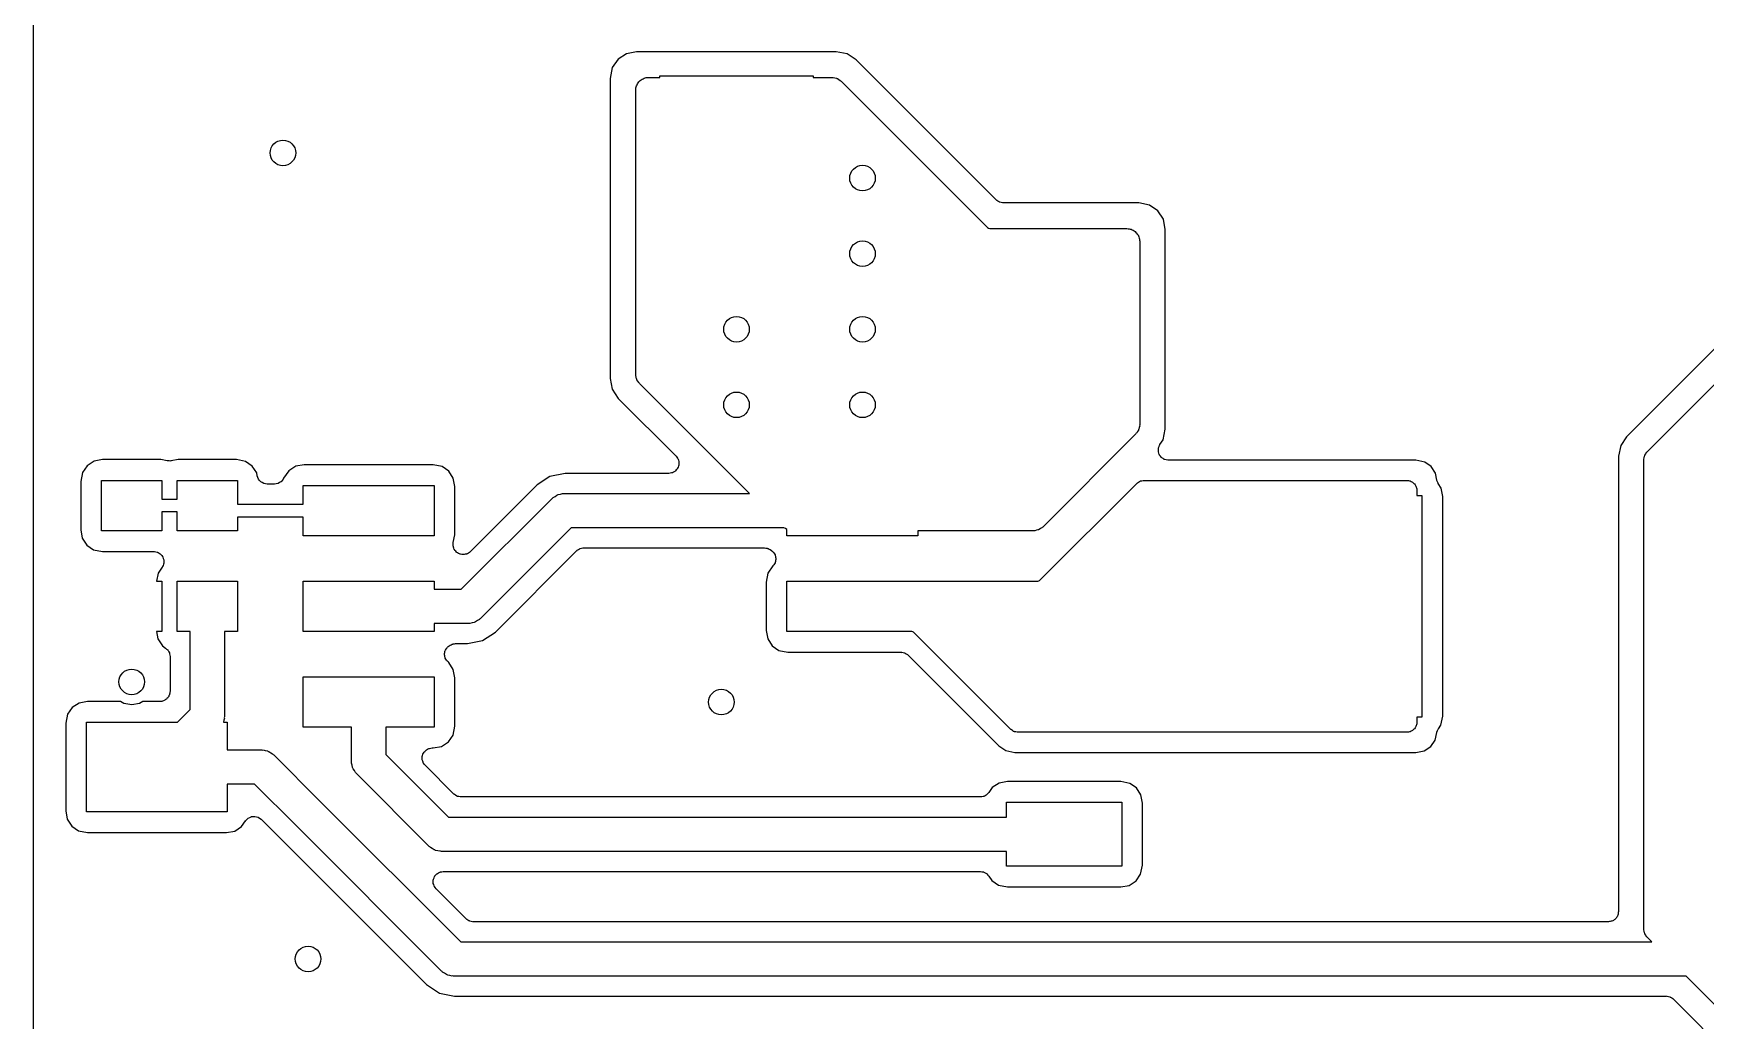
# Model space of a CAD drawing. Extents: x 85 to 210, y -138 to -65.
# Drawn here: x 85.28 to 101.86, y -87.86 to -78.06 of the extents above; entities that cross this region are included whole.
import ezdxf

# ---------------------------------------------------------------- set-up
doc = ezdxf.new("R2010")
doc.units = 0
doc.header["$MEASUREMENT"] = 0
doc.layers.add('BLACK', color=7, linetype='CONTINUOUS')

msp = doc.modelspace()

# ---------------------------------------------------------------- linework, layer by layer
at = {"layer": 'Black'}
for p, q in [((85.275, -84.9005), (85.275, -74)), ((91.159, -78.2649), (91.0743, -78.3194)), ((91.2593, -78.246), (91.159, -78.2649)), ((93.24, -78.246), (91.2593, -78.246)), ((93.3484, -78.268), (93.24, -78.246)), ((93.4364, -78.3272), (93.3484, -78.268)), ((91.0179, -78.402), (90.996, -78.51)), ((91.0743, -78.3194), (91.0179, -78.402)), ((94.8259, -79.7167), (93.4364, -78.3272)), ((90.996, -78.51), (90.996, -81.4903)), ((91.25, -78.627), (91.2519, -78.6161)), ((91.25, -81.4474), (91.25, -78.627)), ((91.2519, -78.6049), (91.2557, -78.5945)), ((91.2519, -78.6161), (91.2519, -78.6049)), ((91.2557, -78.5945), (91.2577, -78.5836)), ((91.2577, -78.5836), (91.2632, -78.5739)), ((91.2632, -78.5739), (91.267, -78.5635)), ((91.267, -78.5635), (91.2742, -78.555)), ((91.2742, -78.555), (91.2797, -78.5454)), ((91.2797, -78.5454), (91.2882, -78.5382)), ((91.2882, -78.5382), (91.2954, -78.5297)), ((91.2954, -78.5297), (91.305, -78.5242)), ((91.305, -78.5242), (91.3135, -78.517)), ((91.3135, -78.517), (91.3239, -78.5132)), ((91.3239, -78.5132), (91.3336, -78.5077)), ((91.3336, -78.5077), (91.3445, -78.5057)), ((91.3445, -78.5057), (91.3549, -78.5019)), ((91.3549, -78.5019), (91.3661, -78.5019)), ((91.3661, -78.5019), (91.377, -78.5)), ((91.377, -78.5), (91.488, -78.5)), ((91.488, -78.5), (91.488, -78.484)), ((91.488, -78.484), (93.012, -78.484)), ((93.012, -78.484), (93.012, -78.5)), ((93.012, -78.5), (93.1974, -78.5)), ((93.1974, -78.5), (93.2029, -78.501)), ((93.2029, -78.501), (93.2085, -78.5005)), ((93.2085, -78.5005), (93.2245, -78.5048)), ((93.2245, -78.5048), (93.2408, -78.5077)), ((93.2408, -78.5077), (93.2457, -78.5105)), ((93.2457, -78.5105), (93.2511, -78.5119)), ((93.2511, -78.5119), (93.2647, -78.5214)), ((93.2647, -78.5214), (93.279, -78.5297)), ((93.279, -78.5297), (93.2826, -78.534)), ((93.2826, -78.534), (93.2872, -78.5372)), ((93.2872, -78.5372), (94.741, -79.991)), ((94.8295, -79.7192), (94.8259, -79.7167)), ((94.8324, -79.7226), (94.8295, -79.7192)), ((94.8437, -79.7291), (94.8324, -79.7226)), ((94.8544, -79.7366), (94.8437, -79.7291)), ((94.8586, -79.7378), (94.8544, -79.7366)), ((94.8624, -79.74), (94.8586, -79.7378)), ((94.8753, -79.7422), (94.8624, -79.74)), ((94.8879, -79.7456), (94.8753, -79.7422)), ((94.8923, -79.7452), (94.8879, -79.7456)), ((94.8966, -79.746), (94.8923, -79.7452)), ((96.24, -79.746), (94.8966, -79.746)), ((96.348, -79.7679), (96.24, -79.746)), ((96.4306, -79.8243), (96.348, -79.7679)), ((96.4851, -79.909), (96.4306, -79.8243)), ((96.504, -80.0093), (96.4851, -79.909)), ((94.741, -79.991), (94.7513, -79.9979)), ((94.7513, -79.9979), (94.7623, -80)), ((94.7623, -80), (96.123, -80)), ((96.123, -80), (96.1339, -80.0019)), ((96.1339, -80.0019), (96.1451, -80.0019)), ((96.1451, -80.0019), (96.1555, -80.0057)), ((96.1555, -80.0057), (96.1664, -80.0077)), ((96.1664, -80.0077), (96.1761, -80.0132)), ((96.1761, -80.0132), (96.1865, -80.017)), ((96.1865, -80.017), (96.195, -80.0242)), ((96.195, -80.0242), (96.2046, -80.0297)), ((96.2046, -80.0297), (96.2118, -80.0382)), ((96.2118, -80.0382), (96.2203, -80.0454)), ((96.2203, -80.0454), (96.2258, -80.055)), ((96.2258, -80.055), (96.233, -80.0635)), ((96.233, -80.0635), (96.2368, -80.0739)), ((96.2368, -80.0739), (96.2423, -80.0836)), ((96.2423, -80.0836), (96.2443, -80.0945)), ((96.2443, -80.0945), (96.2481, -80.1049)), ((96.2481, -80.1049), (96.2481, -80.1161)), ((96.2481, -80.1161), (96.25, -80.127)), ((96.504, -81.99), (96.504, -80.0093)), ((96.25, -80.127), (96.25, -81.9474)), ((102.816, -80.3303), (101.08, -82.0664)), ((101.287, -82.2134), (102.963, -80.5366)), ((91.251, -81.4529), (91.25, -81.4474)), ((90.996, -81.4903), (91.0164, -81.5945)), ((91.0164, -81.5945), (91.0775, -81.6867)), ((91.2505, -81.4585), (91.251, -81.4529)), ((91.2548, -81.4745), (91.2505, -81.4585)), ((91.2577, -81.4908), (91.2548, -81.4745)), ((91.2605, -81.4957), (91.2577, -81.4908)), ((91.2619, -81.5011), (91.2605, -81.4957)), ((91.2714, -81.5147), (91.2619, -81.5011)), ((91.2797, -81.529), (91.2714, -81.5147)), ((91.284, -81.5326), (91.2797, -81.529)), ((91.2872, -81.5372), (91.284, -81.5326)), ((92.38, -82.63), (91.2872, -81.5372)), ((91.0775, -81.6867), (91.6501, -82.2593)), ((96.2128, -82.0372), (95.2872, -82.9628)), ((96.216, -82.0326), (96.2128, -82.0372)), ((96.2203, -82.029), (96.216, -82.0326)), ((96.2286, -82.0147), (96.2203, -82.029)), ((96.2381, -82.0011), (96.2286, -82.0147)), ((96.2395, -81.9957), (96.2381, -82.0011)), ((96.2423, -81.9908), (96.2395, -81.9957)), ((96.2452, -81.9745), (96.2423, -81.9908)), ((96.2495, -81.9585), (96.2452, -81.9745)), ((96.25, -81.9474), (96.249, -81.9529)), ((96.249, -81.9529), (96.2495, -81.9585)), ((96.4512, -82.1442), (96.482, -82.0984)), ((96.482, -82.0984), (96.504, -81.99)), ((101.08, -82.0664), (101.022, -82.1532)), ((91.6501, -82.2593), (91.6576, -82.27)), ((91.6576, -82.27), (91.666, -82.28)), ((96.4347, -82.2105), (96.4357, -82.1966)), ((96.4357, -82.2139), (96.4347, -82.2105)), ((96.4357, -82.1826), (96.4369, -82.1794)), ((96.4357, -82.1966), (96.4357, -82.1826)), ((96.4357, -82.2174), (96.4357, -82.2139)), ((96.4405, -82.2305), (96.4357, -82.2174)), ((96.4369, -82.1794), (96.4371, -82.1759)), ((96.4371, -82.1759), (96.4428, -82.1631)), ((96.4443, -82.2439), (96.4405, -82.2305)), ((96.4428, -82.1631), (96.4476, -82.15)), ((96.4464, -82.2467), (96.4443, -82.2439)), ((96.4476, -82.25), (96.4464, -82.2467)), ((96.4476, -82.15), (96.4498, -82.1473)), ((96.4566, -82.2607), (96.4476, -82.25)), ((96.4498, -82.1473), (96.4512, -82.1442)), ((96.4648, -82.272), (96.4566, -82.2607)), ((96.4677, -82.2739), (96.4648, -82.272)), ((96.4699, -82.2766), (96.4677, -82.2739)), ((96.482, -82.2836), (96.4699, -82.2766)), ((101.022, -82.1532), (101, -82.26)), ((101, -82.26), (101, -86.78)), ((101.25, -82.2909), (101.255, -82.2751)), ((101.255, -82.2751), (101.258, -82.259)), ((101.258, -82.259), (101.26, -82.2543)), ((101.26, -82.2543), (101.262, -82.2489)), ((101.262, -82.2489), (101.271, -82.2356)), ((101.271, -82.2356), (101.279, -82.2214)), ((101.279, -82.2214), (101.283, -82.2179)), ((101.283, -82.2179), (101.287, -82.2134)), ((85.7622, -82.4207), (85.7441, -82.51)), ((85.8079, -82.3539), (85.7622, -82.4207)), ((85.8765, -82.3097), (85.8079, -82.3539)), ((85.9593, -82.2941), (85.8765, -82.3097)), ((86.54, -82.2941), (85.9593, -82.2941)), ((86.6024, -82.3068), (86.54, -82.2941)), ((86.6043, -82.3068), (86.6024, -82.3068)), ((86.606, -82.3074), (86.6043, -82.3068)), ((86.6216, -82.3072), (86.606, -82.3074)), ((86.6371, -82.3076), (86.6216, -82.3072)), ((86.6389, -82.307), (86.6371, -82.3076)), ((86.6407, -82.307), (86.6389, -82.307)), ((86.7093, -82.2941), (86.6407, -82.307)), ((87.29, -82.2941), (86.7093, -82.2941)), ((87.3793, -82.3122), (87.29, -82.2941)), ((87.4461, -82.3579), (87.3793, -82.3122)), ((87.4903, -82.4265), (87.4461, -82.3579)), ((87.4957, -82.455), (87.4903, -82.4265)), ((87.8079, -82.4039), (87.7563, -82.4793)), ((87.8765, -82.3597), (87.8079, -82.4039)), ((87.9593, -82.3441), (87.8765, -82.3597)), ((89.24, -82.3441), (87.9593, -82.3441)), ((89.3293, -82.3622), (89.24, -82.3441)), ((89.3961, -82.4079), (89.3293, -82.3622)), ((89.4403, -82.4765), (89.3961, -82.4079)), ((90.5498, -82.43), (90.3992, -82.46)), ((91.5794, -82.43), (90.5498, -82.43)), ((91.5922, -82.4277), (91.5794, -82.43)), ((91.6052, -82.4266), (91.5922, -82.4277)), ((91.6092, -82.4247), (91.6052, -82.4266)), ((91.6136, -82.424), (91.6092, -82.4247)), ((91.6249, -82.4174), (91.6136, -82.424)), ((91.6367, -82.4119), (91.6249, -82.4174)), ((91.6398, -82.4088), (91.6367, -82.4119)), ((91.6436, -82.4066), (91.6398, -82.4088)), ((91.652, -82.3966), (91.6436, -82.4066)), ((91.6613, -82.3874), (91.652, -82.3966)), ((91.6631, -82.3834), (91.6613, -82.3874)), ((91.666, -82.38), (91.6631, -82.3834)), ((91.666, -82.28), (91.6675, -82.2841)), ((91.6704, -82.3677), (91.666, -82.38)), ((91.6675, -82.2841), (91.67, -82.2877)), ((91.67, -82.2877), (91.6734, -82.3004)), ((91.676, -82.3559), (91.6704, -82.3677)), ((91.6734, -82.3004), (91.6778, -82.3126)), ((91.6763, -82.3515), (91.676, -82.3559)), ((91.6778, -82.3474), (91.6763, -82.3515)), ((91.6778, -82.3126), (91.6778, -82.317)), ((91.6778, -82.317), (91.679, -82.3213)), ((91.679, -82.3213), (91.6778, -82.3343)), ((91.6778, -82.3343), (91.6778, -82.3474)), ((96.4936, -82.2914), (96.482, -82.2836)), ((96.497, -82.2922), (96.4936, -82.2914)), ((96.5, -82.294), (96.497, -82.2922)), ((96.5137, -82.2964), (96.5, -82.294)), ((96.5273, -82.2998), (96.5137, -82.2964)), ((96.5308, -82.2994), (96.5273, -82.2998)), ((96.5342, -82.3), (96.5308, -82.2994)), ((98.99, -82.3), (96.5342, -82.3)), ((99.077, -82.3176), (98.99, -82.3)), ((99.1419, -82.362), (99.077, -82.3176)), ((99.1848, -82.4287), (99.1419, -82.362)), ((99.1976, -82.4966), (99.1848, -82.4287)), ((101.251, -82.2964), (101.25, -82.2909)), ((101.25, -82.3018), (101.251, -82.2964)), ((101.25, -86.9482), (101.25, -82.3018)), ((85.7441, -82.51), (85.7441, -82.9907)), ((85.95, -83), (85.95, -82.5)), ((85.95, -82.5), (86.55, -82.5)), ((86.55, -82.5), (86.55, -82.6865)), ((86.7, -82.6865), (86.7, -82.5)), ((86.7, -82.5), (87.3, -82.5)), ((87.3, -82.5), (87.3, -82.7365)), ((87.5016, -82.4707), (87.4957, -82.455)), ((87.5073, -82.4865), (87.5016, -82.4707)), ((87.5077, -82.4869), (87.5073, -82.4865)), ((87.5079, -82.4875), (87.5077, -82.4869)), ((87.5188, -82.5002), (87.5079, -82.4875)), ((87.5296, -82.5131), (87.5188, -82.5002)), ((87.5302, -82.5134), (87.5296, -82.5131)), ((87.5305, -82.5138), (87.5302, -82.5134)), ((87.5452, -82.5221), (87.5305, -82.5138)), ((87.5597, -82.5305), (87.5452, -82.5221)), ((87.5603, -82.5306), (87.5597, -82.5305)), ((87.5608, -82.5309), (87.5603, -82.5306)), ((87.5775, -82.5336), (87.5608, -82.5309)), ((87.5939, -82.5365), (87.5775, -82.5336)), ((87.6671, -82.5365), (87.5939, -82.5365)), ((87.683, -82.5337), (87.6671, -82.5365)), ((87.6989, -82.5313), (87.683, -82.5337)), ((87.7001, -82.5307), (87.6989, -82.5313)), ((87.7013, -82.5305), (87.7001, -82.5307)), ((87.7153, -82.5224), (87.7013, -82.5305)), ((87.7294, -82.5147), (87.7153, -82.5224)), ((87.7303, -82.5137), (87.7294, -82.5147)), ((87.7314, -82.5131), (87.7303, -82.5137)), ((87.7418, -82.5007), (87.7314, -82.5131)), ((87.7524, -82.4887), (87.7418, -82.5007)), ((87.7529, -82.4875), (87.7524, -82.4887)), ((87.7537, -82.4865), (87.7529, -82.4875)), ((87.7563, -82.4793), (87.7537, -82.4865)), ((87.95, -82.7365), (87.95, -82.55)), ((87.95, -82.55), (89.25, -82.55)), ((89.25, -82.55), (89.25, -83.05)), ((89.4559, -82.5593), (89.4403, -82.4765)), ((89.4559, -83.04), (89.4559, -82.5593)), ((90.2714, -82.5453), (89.609, -83.2078)), ((90.3992, -82.46), (90.2714, -82.5453)), ((95.2568, -83.4932), (96.2207, -82.5293)), ((96.2207, -82.5293), (96.2243, -82.5268)), ((96.2243, -82.5268), (96.2271, -82.5234)), ((96.2271, -82.5234), (96.2385, -82.5169)), ((96.2385, -82.5169), (96.2492, -82.5094)), ((96.2492, -82.5094), (96.2534, -82.5082)), ((96.2534, -82.5082), (96.2572, -82.506)), ((96.2572, -82.506), (96.2701, -82.5038)), ((96.2701, -82.5038), (96.2827, -82.5004)), ((96.2827, -82.5004), (96.2871, -82.5008)), ((96.2871, -82.5008), (96.2914, -82.5)), ((96.2914, -82.5), (98.9, -82.5)), ((98.9, -82.5), (98.9086, -82.5015)), ((98.9086, -82.5015), (98.9174, -82.5015)), ((98.9174, -82.5015), (98.9256, -82.5045)), ((98.9256, -82.5045), (98.9342, -82.506)), ((98.9342, -82.506), (98.9418, -82.5104)), ((98.9418, -82.5104), (98.95, -82.5134)), ((98.95, -82.5134), (98.9567, -82.519)), ((98.9567, -82.519), (98.9643, -82.5234)), ((98.9643, -82.5234), (98.9699, -82.5301)), ((98.9699, -82.5301), (98.9766, -82.5357)), ((98.9766, -82.5357), (98.981, -82.5433)), ((98.981, -82.5433), (98.9866, -82.55)), ((98.9866, -82.55), (98.9896, -82.5582)), ((98.9896, -82.5582), (98.994, -82.5658)), ((98.994, -82.5658), (98.9955, -82.5744)), ((98.9955, -82.5744), (98.9985, -82.5826)), ((98.9985, -82.5826), (98.9985, -82.5914)), ((98.9985, -82.5914), (99, -82.6)), ((99, -82.6), (99, -82.65)), ((99.1983, -82.4983), (99.1976, -82.4966)), ((99.1983, -82.5002), (99.1983, -82.4983)), ((99.2044, -82.5145), (99.1983, -82.5002)), ((99.2099, -82.5291), (99.2044, -82.5145)), ((99.2111, -82.5305), (99.2099, -82.5291)), ((99.2118, -82.5322), (99.2111, -82.5305)), ((99.2403, -82.5765), (99.2118, -82.5322)), ((99.2559, -82.6593), (99.2403, -82.5765)), ((86.55, -82.6865), (86.7, -82.6865)), ((87.3, -82.7365), (87.95, -82.7365)), ((89.5196, -83.58), (90.4198, -82.6798)), ((90.4198, -82.6798), (90.4259, -82.6755)), ((90.4259, -82.6755), (90.4307, -82.6698)), ((90.4307, -82.6698), (90.45, -82.6587)), ((90.45, -82.6587), (90.4682, -82.6459)), ((90.4682, -82.6459), (90.4754, -82.644)), ((90.4754, -82.644), (90.4819, -82.6403)), ((90.4819, -82.6403), (90.5037, -82.6364)), ((90.5037, -82.6364), (90.5252, -82.6306)), ((90.5252, -82.6306), (90.5326, -82.6313)), ((90.5326, -82.6313), (90.54, -82.63)), ((90.54, -82.63), (92.38, -82.63)), ((99, -82.65), (99.05, -82.65)), ((99.05, -82.65), (99.05, -84.85)), ((99.2559, -84.84), (99.2559, -82.6593)), ((86.7, -82.8135), (86.55, -82.8135)), ((86.55, -82.8135), (86.55, -83)), ((86.7, -83), (86.7, -82.8135)), ((87.95, -82.8635), (87.3, -82.8635)), ((87.3, -82.8635), (87.3, -83)), ((87.95, -83.05), (87.95, -82.8635)), ((85.7441, -82.9907), (85.7597, -83.0735)), ((85.7597, -83.0735), (85.8039, -83.1421)), ((86.55, -83), (85.95, -83)), ((87.3, -83), (86.7, -83)), ((89.25, -83.05), (87.95, -83.05)), ((89.4402, -83.1172), (89.4559, -83.04)), ((90.6104, -82.97), (89.7102, -83.8702)), ((92.41, -82.97), (90.6104, -82.97)), ((92.7207, -82.97), (92.41, -82.97)), ((92.721, -82.9703), (92.7207, -82.97)), ((92.7353, -82.9786), (92.721, -82.9703)), ((92.7489, -82.9881), (92.7353, -82.9786)), ((92.75, -82.9884), (92.7489, -82.9881)), ((92.75, -83.05), (92.75, -82.9884)), ((94.05, -83.05), (92.75, -83.05)), ((95.1974, -83), (94.05, -83)), ((94.05, -83), (94.05, -83.05)), ((95.2029, -82.999), (95.1974, -83)), ((95.2085, -82.9995), (95.2029, -82.999)), ((95.2245, -82.9952), (95.2085, -82.9995)), ((95.2408, -82.9923), (95.2245, -82.9952)), ((95.2457, -82.9895), (95.2408, -82.9923)), ((95.2511, -82.9881), (95.2457, -82.9895)), ((95.2647, -82.9786), (95.2511, -82.9881)), ((95.279, -82.9703), (95.2647, -82.9786)), ((95.2826, -82.966), (95.279, -82.9703)), ((95.2872, -82.9628), (95.2826, -82.966)), ((85.8039, -83.1421), (85.8707, -83.1878)), ((85.8707, -83.1878), (85.96, -83.2059)), ((85.96, -83.2059), (86.4695, -83.2059)), ((86.4695, -83.2059), (86.4733, -83.2065)), ((86.4733, -83.2065), (86.4771, -83.2062)), ((86.4771, -83.2062), (86.4903, -83.2095)), ((86.4903, -83.2095), (86.5038, -83.2119)), ((86.5038, -83.2119), (86.5071, -83.2138)), ((86.5071, -83.2138), (86.5108, -83.2148)), ((86.5108, -83.2148), (86.522, -83.2225)), ((86.522, -83.2225), (86.5338, -83.2293)), ((86.5338, -83.2293), (86.5363, -83.2322)), ((86.5363, -83.2322), (86.5394, -83.2344)), ((86.5394, -83.2344), (86.5474, -83.2454)), ((86.5474, -83.2454), (86.5562, -83.2559)), ((86.5562, -83.2559), (86.5575, -83.2595)), ((86.5575, -83.2595), (86.5597, -83.2626)), ((86.5597, -83.2626), (86.5634, -83.2757)), ((89.4386, -83.1284), (89.4401, -83.1229)), ((89.4397, -83.1401), (89.4386, -83.1284)), ((89.4394, -83.1519), (89.4397, -83.1401)), ((89.4412, -83.1573), (89.4394, -83.1519)), ((89.4401, -83.1229), (89.4402, -83.1172)), ((89.4416, -83.163), (89.4412, -83.1573)), ((89.4466, -83.1737), (89.4416, -83.163)), ((89.4504, -83.1849), (89.4466, -83.1737)), ((89.4539, -83.1893), (89.4504, -83.1849)), ((89.4563, -83.1944), (89.4539, -83.1893)), ((89.4647, -83.2028), (89.4563, -83.1944)), ((89.472, -83.212), (89.4647, -83.2028)), ((89.4769, -83.215), (89.472, -83.212)), ((89.4809, -83.219), (89.4769, -83.215)), ((89.4916, -83.224), (89.4809, -83.219)), ((89.5017, -83.2302), (89.4916, -83.224)), ((89.5072, -83.2313), (89.5017, -83.2302)), ((89.5124, -83.2337), (89.5072, -83.2313)), ((89.5241, -83.2347), (89.5124, -83.2337)), ((89.5357, -83.237), (89.5241, -83.2347)), ((89.5413, -83.2362), (89.5357, -83.237)), ((89.547, -83.2367), (89.5413, -83.2362)), ((89.5584, -83.2336), (89.547, -83.2367)), ((89.5701, -83.2319), (89.5584, -83.2336)), ((89.575, -83.2292), (89.5701, -83.2319)), ((89.5805, -83.2277), (89.575, -83.2292)), ((89.5902, -83.2209), (89.5805, -83.2277)), ((89.6006, -83.2153), (89.5902, -83.2209)), ((89.6043, -83.211), (89.6006, -83.2153)), ((89.609, -83.2078), (89.6043, -83.211)), ((89.8586, -84.0047), (90.664, -83.1993)), ((90.664, -83.1993), (90.6676, -83.1968)), ((90.6676, -83.1968), (90.6704, -83.1934)), ((90.6704, -83.1934), (90.6817, -83.1869)), ((90.6817, -83.1869), (90.6924, -83.1794)), ((90.6924, -83.1794), (90.6967, -83.1782)), ((90.6967, -83.1782), (90.7005, -83.176)), ((90.7005, -83.176), (90.7133, -83.1738)), ((90.7133, -83.1738), (90.726, -83.1704)), ((90.726, -83.1704), (90.7303, -83.1708)), ((90.7303, -83.1708), (90.7347, -83.17)), ((90.7347, -83.17), (92.5289, -83.17)), ((92.5289, -83.17), (92.5409, -83.1721)), ((92.5409, -83.1721), (92.553, -83.1729)), ((92.553, -83.1729), (92.5579, -83.1751)), ((92.5579, -83.1751), (92.5631, -83.176)), ((92.5631, -83.176), (92.5737, -83.1821)), ((92.5737, -83.1821), (92.5848, -83.187)), ((92.5848, -83.187), (92.5967, -83.1951)), ((92.5967, -83.1951), (92.6051, -83.2031)), ((92.6051, -83.2031), (92.6143, -83.2102)), ((92.6143, -83.2102), (92.6175, -83.2151)), ((92.6175, -83.2151), (92.6217, -83.2192)), ((92.6217, -83.2192), (92.6268, -83.2296)), ((92.6268, -83.2296), (92.6331, -83.2394)), ((92.6331, -83.2394), (92.6344, -83.2451)), ((92.6344, -83.2451), (92.637, -83.2504)), ((92.637, -83.2504), (92.6382, -83.2619)), ((92.6382, -83.2619), (92.6408, -83.2732)), ((92.6408, -83.2732), (92.64, -83.2791)), ((86.5122, -83.4207), (86.4962, -83.5)), ((86.5521, -83.3623), (86.5122, -83.4207)), ((86.5537, -83.3588), (86.5521, -83.3623)), ((86.5562, -83.3559), (86.5537, -83.3588)), ((86.5608, -83.3431), (86.5562, -83.3559)), ((86.5664, -83.3306), (86.5608, -83.3431)), ((86.5634, -83.2757), (86.568, -83.2885)), ((86.5667, -83.3268), (86.5664, -83.3306)), ((86.568, -83.3232), (86.5667, -83.3268)), ((86.568, -83.2885), (86.568, -83.2923)), ((86.568, -83.2923), (86.5691, -83.296)), ((86.5691, -83.296), (86.568, -83.3096)), ((86.568, -83.3096), (86.568, -83.3232)), ((92.5622, -83.4207), (92.5441, -83.51)), ((92.6116, -83.3484), (92.5622, -83.4207)), ((92.6129, -83.3475), (92.6116, -83.3484)), ((92.6162, -83.3426), (92.6129, -83.3475)), ((92.6205, -83.3386), (92.6162, -83.3426)), ((92.6258, -83.3283), (92.6205, -83.3386)), ((92.6323, -83.3187), (92.6258, -83.3283)), ((92.6337, -83.3129), (92.6323, -83.3187)), ((92.6364, -83.3077), (92.6337, -83.3129)), ((92.6379, -83.2962), (92.6364, -83.3077)), ((92.6407, -83.2849), (92.6379, -83.2962)), ((92.64, -83.2791), (92.6407, -83.2849)), ((86.4962, -83.5), (86.55, -83.5)), ((86.55, -83.5), (86.55, -84)), ((86.7, -84), (86.7, -83.5)), ((86.7, -83.5), (87.3, -83.5)), ((87.3, -83.5), (87.3, -84)), ((87.95, -84), (87.95, -83.5)), ((87.95, -83.5), (89.25, -83.5)), ((89.25, -83.5), (89.25, -83.58)), ((89.25, -83.58), (89.5196, -83.58)), ((92.5441, -83.51), (92.5441, -83.9907)), ((92.75, -83.5), (94.05, -83.5)), ((92.75, -84), (92.75, -83.5)), ((94.05, -83.5), (95.24, -83.5)), ((95.24, -83.5), (95.2496, -83.4981)), ((95.2496, -83.4981), (95.2568, -83.4932)), ((89.59, -83.92), (89.25, -83.92)), ((89.25, -83.92), (89.25, -84)), ((89.5974, -83.9187), (89.59, -83.92)), ((89.6048, -83.9194), (89.5974, -83.9187)), ((89.6263, -83.9136), (89.6048, -83.9194)), ((89.6481, -83.9097), (89.6263, -83.9136)), ((89.6546, -83.906), (89.6481, -83.9097)), ((89.6618, -83.9041), (89.6546, -83.906)), ((89.68, -83.8913), (89.6618, -83.9041)), ((89.6993, -83.8802), (89.68, -83.8913)), ((89.7041, -83.8745), (89.6993, -83.8802)), ((89.7102, -83.8702), (89.7041, -83.8745)), ((86.55, -84), (86.4959, -84)), ((86.4959, -84), (86.5097, -84.0735)), ((86.5097, -84.0735), (86.5539, -84.1421)), ((86.83, -84), (86.7, -84)), ((86.83, -84.7746), (86.83, -84)), ((87.3, -84), (87.17, -84)), ((87.17, -84), (87.17, -84.845)), ((89.25, -84), (87.95, -84)), ((89.5802, -84.12), (89.7308, -84.09)), ((89.7308, -84.09), (89.8586, -84.0047)), ((92.5441, -83.9907), (92.5597, -84.0735)), ((92.5597, -84.0735), (92.6039, -84.1421)), ((92.85, -84), (92.75, -84)), ((93.9903, -84), (92.85, -84)), ((93.9989, -84.0017), (93.9903, -84)), ((94.0071, -84.0071), (93.9989, -84.0017)), ((94.9707, -84.9707), (94.0071, -84.0071)), ((86.5539, -84.1421), (86.5864, -84.1644)), ((86.5864, -84.1644), (86.5962, -84.1739)), ((86.5962, -84.1739), (86.6066, -84.1827)), ((86.6066, -84.1827), (86.6085, -84.186)), ((86.6085, -84.186), (86.6113, -84.1886)), ((86.6113, -84.1886), (86.6172, -84.2009)), ((86.6172, -84.2009), (86.624, -84.2127)), ((86.624, -84.2127), (86.6246, -84.2165)), ((86.6246, -84.2165), (86.6263, -84.2199)), ((86.6263, -84.2199), (86.6276, -84.2335)), ((86.6276, -84.2335), (86.63, -84.2469)), ((86.63, -84.2469), (86.63, -84.5946)), ((89.3533, -84.2306), (89.3541, -84.2244)), ((89.3558, -84.2415), (89.3533, -84.2306)), ((89.3535, -84.2182), (89.3563, -84.2073)), ((89.3541, -84.2244), (89.3535, -84.2182)), ((89.3569, -84.2527), (89.3558, -84.2415)), ((89.3563, -84.2073), (89.3577, -84.1961)), ((89.3596, -84.2584), (89.3569, -84.2527)), ((89.3577, -84.1961), (89.3605, -84.1906)), ((89.361, -84.2644), (89.3596, -84.2584)), ((89.3605, -84.1906), (89.3621, -84.1845)), ((89.3671, -84.2739), (89.361, -84.2644)), ((89.3621, -84.1845), (89.3684, -84.1752)), ((89.3684, -84.1752), (89.3736, -84.1652)), ((89.3736, -84.1652), (89.3782, -84.161)), ((89.3782, -84.161), (89.3817, -84.1559)), ((89.3817, -84.1559), (89.3908, -84.1493)), ((89.3908, -84.1493), (89.3991, -84.1417)), ((89.3991, -84.1417), (89.408, -84.1359)), ((89.408, -84.1359), (89.4183, -84.1316)), ((89.4183, -84.1316), (89.4279, -84.126)), ((89.4279, -84.126), (89.4342, -84.1249)), ((89.4342, -84.1249), (89.44, -84.1225)), ((89.44, -84.1225), (89.4512, -84.1219)), ((89.4512, -84.1219), (89.4621, -84.12)), ((89.4621, -84.12), (89.5802, -84.12)), ((92.6039, -84.1421), (92.6707, -84.1878)), ((92.6707, -84.1878), (92.76, -84.2059)), ((92.76, -84.2059), (93.8816, -84.2059)), ((93.8816, -84.2059), (93.8859, -84.2066)), ((93.8859, -84.2066), (93.8903, -84.2063)), ((93.8903, -84.2063), (93.9029, -84.2096)), ((93.9029, -84.2096), (93.9158, -84.2119)), ((93.9158, -84.2119), (93.9196, -84.2141)), ((93.9196, -84.2141), (93.9239, -84.2152)), ((93.9239, -84.2152), (93.9346, -84.2227)), ((93.9346, -84.2227), (93.9459, -84.2293)), ((93.9459, -84.2293), (93.9487, -84.2326)), ((93.9487, -84.2326), (93.9523, -84.2352)), ((93.9523, -84.2352), (94.8517, -85.1346)), ((89.3719, -84.284), (89.3671, -84.2739)), ((89.3764, -84.2884), (89.3719, -84.284)), ((89.3798, -84.2936), (89.3764, -84.2884)), ((89.3887, -84.3005), (89.3798, -84.2936)), ((89.3958, -84.3073), (89.3887, -84.3005)), ((89.4403, -84.3765), (89.3958, -84.3073)), ((89.4559, -84.4593), (89.4403, -84.3765)), ((86.63, -84.5946), (86.6285, -84.6032)), ((87.95, -84.95), (87.95, -84.45)), ((87.95, -84.45), (89.25, -84.45)), ((89.25, -84.45), (89.25, -84.95)), ((89.4559, -84.94), (89.4559, -84.4593)), ((85.6594, -84.7544), (85.6137, -84.8212)), ((85.728, -84.7102), (85.6594, -84.7544)), ((85.8108, -84.6946), (85.728, -84.7102)), ((86.1383, -84.6946), (85.8108, -84.6946)), ((86.1721, -84.7141), (86.1383, -84.6946)), ((86.25, -84.7279), (86.1721, -84.7141)), ((86.3279, -84.7141), (86.25, -84.7279)), ((86.3617, -84.6946), (86.3279, -84.7141)), ((86.53, -84.6946), (86.3617, -84.6946)), ((86.5386, -84.6931), (86.53, -84.6946)), ((86.5474, -84.6931), (86.5386, -84.6931)), ((86.5556, -84.6901), (86.5474, -84.6931)), ((86.5642, -84.6886), (86.5556, -84.6901)), ((86.5718, -84.6842), (86.5642, -84.6886)), ((86.58, -84.6812), (86.5718, -84.6842)), ((86.5867, -84.6756), (86.58, -84.6812)), ((86.5943, -84.6712), (86.5867, -84.6756)), ((86.5999, -84.6645), (86.5943, -84.6712)), ((86.6066, -84.6589), (86.5999, -84.6645)), ((86.611, -84.6513), (86.6066, -84.6589)), ((86.6166, -84.6446), (86.611, -84.6513)), ((86.6196, -84.6364), (86.6166, -84.6446)), ((86.624, -84.6288), (86.6196, -84.6364)), ((86.6255, -84.6202), (86.624, -84.6288)), ((86.6285, -84.612), (86.6255, -84.6202)), ((86.6285, -84.6032), (86.6285, -84.612)), ((85.275, -103.95), (85.275, -84.9005)), ((85.6137, -84.8212), (85.5956, -84.9105)), ((85.5956, -84.9105), (85.5956, -85.7802)), ((85.8015, -85.7895), (85.8015, -84.9005)), ((85.8015, -84.9005), (86.7041, -84.9005)), ((86.7041, -84.9005), (86.83, -84.7746)), ((87.1636, -84.8813), (87.1602, -84.9005)), ((87.1602, -84.9005), (87.1985, -84.9005)), ((87.1694, -84.8598), (87.1636, -84.8813)), ((87.17, -84.845), (87.1687, -84.8524)), ((87.1687, -84.8524), (87.1694, -84.8598)), ((87.1985, -84.9005), (87.1985, -85.175)), ((98.9955, -84.9256), (98.994, -84.9342)), ((98.9985, -84.9174), (98.9955, -84.9256)), ((99, -84.9), (98.9985, -84.9086)), ((98.9985, -84.9086), (98.9985, -84.9174)), ((99.05, -84.85), (99, -84.85)), ((99, -84.85), (99, -84.9)), ((99.213, -84.9656), (99.2378, -84.9293)), ((99.2378, -84.9293), (99.2559, -84.84)), ((88.43, -84.95), (87.95, -84.95)), ((88.43, -85.29), (88.43, -84.95)), ((89.25, -84.95), (88.77, -84.95)), ((88.77, -84.95), (88.77, -85.2196)), ((89.3235, -85.1403), (89.3921, -85.0961)), ((89.3921, -85.0961), (89.4378, -85.0293)), ((89.4378, -85.0293), (89.4559, -84.94)), ((94.9743, -84.9732), (94.9707, -84.9707)), ((94.9771, -84.9766), (94.9743, -84.9732)), ((94.9885, -84.9831), (94.9771, -84.9766)), ((94.9992, -84.9906), (94.9885, -84.9831)), ((95.0034, -84.9918), (94.9992, -84.9906)), ((95.0072, -84.994), (95.0034, -84.9918)), ((95.0201, -84.9962), (95.0072, -84.994)), ((95.0327, -84.9996), (95.0201, -84.9962)), ((95.0371, -84.9992), (95.0327, -84.9996)), ((95.0414, -85), (95.0371, -84.9992)), ((98.9, -85), (95.0414, -85)), ((98.9086, -84.9985), (98.9, -85)), ((98.9174, -84.9985), (98.9086, -84.9985)), ((98.9256, -84.9955), (98.9174, -84.9985)), ((98.9342, -84.994), (98.9256, -84.9955)), ((98.9418, -84.9896), (98.9342, -84.994)), ((98.95, -84.9866), (98.9418, -84.9896)), ((98.9567, -84.981), (98.95, -84.9866)), ((98.9643, -84.9766), (98.9567, -84.981)), ((98.9699, -84.9699), (98.9643, -84.9766)), ((98.9766, -84.9643), (98.9699, -84.9699)), ((98.981, -84.9567), (98.9766, -84.9643)), ((98.9866, -84.95), (98.981, -84.9567)), ((98.9896, -84.9418), (98.9866, -84.95)), ((98.994, -84.9342), (98.9896, -84.9418)), ((99.138, -85.1419), (99.1824, -85.077)), ((99.1824, -85.077), (99.1975, -85.0022)), ((99.1975, -85.0022), (99.1985, -84.9998)), ((99.1985, -84.9998), (99.1987, -84.9973)), ((99.1987, -84.9973), (99.2048, -84.9837)), ((99.2048, -84.9837), (99.2102, -84.9699)), ((99.2102, -84.9699), (99.2119, -84.968)), ((99.2119, -84.968), (99.213, -84.9656)), ((87.1985, -85.175), (87.5385, -85.175)), ((87.5385, -85.175), (87.5459, -85.1763)), ((87.5459, -85.1763), (87.5533, -85.1756)), ((87.5533, -85.1756), (87.5748, -85.1814)), ((87.5748, -85.1814), (87.5966, -85.1853)), ((87.5966, -85.1853), (87.6031, -85.189)), ((87.6031, -85.189), (87.6103, -85.1909)), ((87.6103, -85.1909), (87.6285, -85.2037)), ((87.6285, -85.2037), (87.6478, -85.2148)), ((87.6478, -85.2148), (87.6526, -85.2205)), ((87.6526, -85.2205), (87.6587, -85.2248)), ((87.6587, -85.2248), (88.1202, -85.6863)), ((88.77, -85.2196), (89.3924, -85.842)), ((89.1309, -85.2646), (89.1321, -85.2516)), ((89.1321, -85.2688), (89.1309, -85.2646)), ((89.1321, -85.2385), (89.1336, -85.2344)), ((89.1321, -85.2516), (89.1321, -85.2385)), ((89.1336, -85.2344), (89.134, -85.23)), ((89.134, -85.23), (89.1395, -85.2182)), ((89.1395, -85.2182), (89.144, -85.2059)), ((89.144, -85.2059), (89.1468, -85.2025)), ((89.1468, -85.2025), (89.1486, -85.1985)), ((89.1486, -85.1985), (89.1579, -85.1893)), ((89.1579, -85.1893), (89.1663, -85.1793)), ((89.1663, -85.1793), (89.1701, -85.1771)), ((89.1701, -85.1771), (89.1732, -85.174)), ((89.1732, -85.174), (89.185, -85.1684)), ((89.185, -85.1684), (89.1964, -85.1619)), ((89.1964, -85.1619), (89.2007, -85.1611)), ((89.2007, -85.1611), (89.2047, -85.1593)), ((89.2047, -85.1593), (89.2177, -85.1581)), ((89.2177, -85.1581), (89.2306, -85.1559)), ((89.2306, -85.1559), (89.2407, -85.1559)), ((89.2407, -85.1559), (89.3235, -85.1403)), ((94.8517, -85.1346), (94.9226, -85.1823)), ((94.9226, -85.1823), (95.01, -85.2)), ((95.01, -85.2), (98.9907, -85.2)), ((98.9907, -85.2), (99.0713, -85.1848)), ((99.0713, -85.1848), (99.138, -85.1419)), ((88.4313, -85.2974), (88.43, -85.29)), ((88.4306, -85.3048), (88.4313, -85.2974)), ((88.4364, -85.3263), (88.4306, -85.3048)), ((88.4403, -85.3481), (88.4364, -85.3263)), ((88.444, -85.3546), (88.4403, -85.3481)), ((88.4459, -85.3618), (88.444, -85.3546)), ((88.4587, -85.38), (88.4459, -85.3618)), ((88.4698, -85.3993), (88.4587, -85.38)), ((88.4755, -85.4041), (88.4698, -85.3993)), ((88.4798, -85.4102), (88.4755, -85.4041)), ((89.2018, -86.1322), (88.4798, -85.4102)), ((89.1321, -85.2732), (89.1321, -85.2688)), ((89.1365, -85.2855), (89.1321, -85.2732)), ((89.1399, -85.2981), (89.1365, -85.2855)), ((89.1424, -85.3017), (89.1399, -85.2981)), ((89.144, -85.3059), (89.1424, -85.3017)), ((89.1524, -85.3159), (89.144, -85.3059)), ((89.1598, -85.3266), (89.1524, -85.3159)), ((89.446, -85.6127), (89.1598, -85.3266)), ((87.4681, -85.515), (87.1985, -85.515)), ((87.1985, -85.515), (87.1985, -85.7895)), ((87.8798, -85.9267), (87.4681, -85.515)), ((94.7864, -85.5484), (94.7522, -85.5984)), ((94.855, -85.5042), (94.7864, -85.5484)), ((94.9378, -85.4886), (94.855, -85.5042)), ((96.0615, -85.4886), (94.9378, -85.4886)), ((96.1508, -85.5067), (96.0615, -85.4886)), ((96.2176, -85.5524), (96.1508, -85.5067)), ((96.2618, -85.621), (96.2176, -85.5524)), ((88.1202, -85.6863), (89.5139, -87.08)), ((89.4496, -85.6152), (89.446, -85.6127)), ((89.4524, -85.6186), (89.4496, -85.6152)), ((89.4637, -85.6251), (89.4524, -85.6186)), ((89.4744, -85.6326), (89.4637, -85.6251)), ((89.4787, -85.6338), (89.4744, -85.6326)), ((89.4825, -85.636), (89.4787, -85.6338)), ((89.4953, -85.6382), (89.4825, -85.636)), ((89.508, -85.6416), (89.4953, -85.6382)), ((89.5123, -85.6412), (89.508, -85.6416)), ((89.5167, -85.642), (89.5123, -85.6412)), ((94.6696, -85.642), (89.5167, -85.642)), ((94.683, -85.6396), (94.6696, -85.642)), ((94.6966, -85.6383), (94.683, -85.6396)), ((94.7, -85.6366), (94.6966, -85.6383)), ((94.7038, -85.636), (94.7, -85.6366)), ((94.7156, -85.6292), (94.7038, -85.636)), ((94.7279, -85.6233), (94.7156, -85.6292)), ((94.7306, -85.6205), (94.7279, -85.6233)), ((94.7339, -85.6186), (94.7306, -85.6205)), ((94.7426, -85.6082), (94.7339, -85.6186)), ((94.7522, -85.5984), (94.7426, -85.6082)), ((94.9285, -85.6945), (96.0715, -85.6945)), ((94.9285, -85.842), (94.9285, -85.6945)), ((96.0715, -85.6945), (96.0715, -86.3295)), ((96.2774, -85.7038), (96.2618, -85.621)), ((96.2774, -86.3195), (96.2774, -85.7038)), ((85.5956, -85.7802), (85.6112, -85.863)), ((85.6112, -85.863), (85.6554, -85.9316)), ((87.1985, -85.7895), (85.8015, -85.7895)), ((87.3406, -85.9356), (87.3803, -85.8776)), ((87.3803, -85.8776), (87.3807, -85.8772)), ((87.3807, -85.8772), (87.3809, -85.8767)), ((87.3809, -85.8767), (87.3928, -85.8648)), ((87.3928, -85.8648), (87.4046, -85.8528)), ((87.4046, -85.8528), (87.4051, -85.8525)), ((87.4051, -85.8525), (87.4055, -85.8521)), ((87.4055, -85.8521), (87.4207, -85.845)), ((87.4207, -85.845), (87.4359, -85.8377)), ((87.4359, -85.8377), (87.4364, -85.8377)), ((87.4364, -85.8377), (87.437, -85.8374)), ((87.437, -85.8374), (87.4537, -85.836)), ((87.4537, -85.836), (87.4704, -85.8343)), ((87.4704, -85.8343), (87.471, -85.8345)), ((87.471, -85.8345), (87.4716, -85.8344)), ((87.4716, -85.8344), (87.4878, -85.8387)), ((87.4878, -85.8387), (87.5041, -85.8429)), ((87.5041, -85.8429), (87.5045, -85.8432)), ((87.5045, -85.8432), (87.5051, -85.8434)), ((87.5051, -85.8434), (87.5189, -85.853)), ((87.5189, -85.853), (87.5327, -85.8625)), ((87.5327, -85.8625), (87.5331, -85.863)), ((87.5331, -85.863), (87.5336, -85.8633)), ((87.5336, -85.8633), (89.1749, -87.5047)), ((89.3233, -87.3702), (87.8798, -85.9267)), ((89.3924, -85.842), (94.5885, -85.842)), ((94.5885, -85.842), (94.9285, -85.842)), ((85.6554, -85.9316), (85.7222, -85.9773)), ((85.7222, -85.9773), (85.8115, -85.9954)), ((85.8115, -85.9954), (87.1892, -85.9954)), ((87.1892, -85.9954), (87.272, -85.9798)), ((87.272, -85.9798), (87.3406, -85.9356)), ((89.2079, -86.1365), (89.2018, -86.1322)), ((89.2127, -86.1422), (89.2079, -86.1365)), ((89.232, -86.1533), (89.2127, -86.1422)), ((89.2502, -86.1661), (89.232, -86.1533)), ((89.2574, -86.168), (89.2502, -86.1661)), ((89.2639, -86.1717), (89.2574, -86.168)), ((89.2857, -86.1756), (89.2639, -86.1717)), ((89.3072, -86.1814), (89.2857, -86.1756)), ((89.3146, -86.1807), (89.3072, -86.1814)), ((89.322, -86.182), (89.3146, -86.1807)), ((94.5885, -86.182), (89.322, -86.182)), ((94.9285, -86.182), (94.5885, -86.182)), ((94.9285, -86.3295), (94.9285, -86.182)), ((89.2564, -86.4286), (89.2583, -86.4246)), ((89.2583, -86.4246), (89.2675, -86.4154)), ((89.2675, -86.4154), (89.2759, -86.4054)), ((89.2759, -86.4054), (89.2797, -86.4032)), ((89.2797, -86.4032), (89.2828, -86.4001)), ((89.2828, -86.4001), (89.2947, -86.3946)), ((89.2947, -86.3946), (89.306, -86.388)), ((89.306, -86.388), (89.3103, -86.3873)), ((89.3103, -86.3873), (89.3143, -86.3854)), ((89.3143, -86.3854), (89.3273, -86.3843)), ((89.3273, -86.3843), (89.3402, -86.382)), ((89.3402, -86.382), (94.6701, -86.382)), ((94.6701, -86.382), (94.6849, -86.3846)), ((94.6849, -86.3846), (94.6998, -86.3865)), ((94.6998, -86.3865), (94.7019, -86.3876)), ((94.7019, -86.3876), (94.7043, -86.388)), ((94.7043, -86.388), (94.7173, -86.3955)), ((94.7173, -86.3955), (94.7306, -86.4024)), ((94.7306, -86.4024), (94.7323, -86.4042)), ((94.7323, -86.4042), (94.7344, -86.4054)), ((94.7344, -86.4054), (94.7441, -86.4169)), ((94.7441, -86.4169), (94.7542, -86.4279)), ((96.0715, -86.3295), (94.9285, -86.3295)), ((96.2136, -86.4756), (96.2593, -86.4088)), ((96.2593, -86.4088), (96.2774, -86.3195)), ((89.2406, -86.4907), (89.2417, -86.4777)), ((89.2417, -86.495), (89.2406, -86.4907)), ((89.2417, -86.4646), (89.2432, -86.4605)), ((89.2417, -86.4777), (89.2417, -86.4646)), ((89.2417, -86.4994), (89.2417, -86.495)), ((89.2462, -86.5116), (89.2417, -86.4994)), ((89.2432, -86.4605), (89.2436, -86.4561)), ((89.2436, -86.4561), (89.2491, -86.4443)), ((89.2495, -86.5243), (89.2462, -86.5116)), ((89.2491, -86.4443), (89.2536, -86.432)), ((89.2521, -86.5279), (89.2495, -86.5243)), ((89.2536, -86.532), (89.2521, -86.5279)), ((89.2536, -86.432), (89.2564, -86.4286)), ((89.262, -86.542), (89.2536, -86.532)), ((89.2695, -86.5527), (89.262, -86.542)), ((89.5675, -86.8507), (89.2695, -86.5527)), ((94.7542, -86.4279), (94.7824, -86.4716)), ((94.7824, -86.4716), (94.8492, -86.5173)), ((94.8492, -86.5173), (94.9385, -86.5354)), ((94.9385, -86.5354), (96.0622, -86.5354)), ((96.0622, -86.5354), (96.145, -86.5198)), ((96.145, -86.5198), (96.2136, -86.4756)), ((89.5711, -86.8532), (89.5675, -86.8507)), ((89.5739, -86.8566), (89.5711, -86.8532)), ((89.5852, -86.8631), (89.5739, -86.8566)), ((89.5959, -86.8706), (89.5852, -86.8631)), ((89.6002, -86.8718), (89.5959, -86.8706)), ((89.604, -86.874), (89.6002, -86.8718)), ((89.6168, -86.8762), (89.604, -86.874)), ((89.6295, -86.8796), (89.6168, -86.8762)), ((89.6338, -86.8792), (89.6295, -86.8796)), ((89.6382, -86.88), (89.6338, -86.8792)), ((100.9, -86.88), (89.6382, -86.88)), ((100.909, -86.8785), (100.9, -86.88)), ((100.917, -86.8785), (100.909, -86.8785)), ((100.926, -86.8755), (100.917, -86.8785)), ((100.934, -86.874), (100.926, -86.8755)), ((100.942, -86.8696), (100.934, -86.874)), ((100.95, -86.8666), (100.942, -86.8696)), ((100.957, -86.861), (100.95, -86.8666)), ((100.964, -86.8566), (100.957, -86.861)), ((100.97, -86.8499), (100.964, -86.8566)), ((100.977, -86.8443), (100.97, -86.8499)), ((100.981, -86.8367), (100.977, -86.8443)), ((100.987, -86.83), (100.981, -86.8367)), ((100.99, -86.8218), (100.987, -86.83)), ((100.994, -86.8142), (100.99, -86.8218)), ((100.995, -86.8056), (100.994, -86.8142)), ((100.998, -86.7974), (100.995, -86.8056)), ((101, -86.78), (100.998, -86.7886)), ((100.998, -86.7886), (100.998, -86.7974)), ((89.5139, -87.08), (101.33, -87.08)), ((101.251, -86.9536), (101.25, -86.9482)), ((101.25, -86.9591), (101.251, -86.9536)), ((101.255, -86.9749), (101.25, -86.9591)), ((101.258, -86.991), (101.255, -86.9749)), ((101.26, -86.9957), (101.258, -86.991)), ((101.262, -87.0011), (101.26, -86.9957)), ((101.271, -87.0144), (101.262, -87.0011)), ((101.279, -87.0286), (101.271, -87.0144)), ((101.283, -87.0321), (101.279, -87.0286)), ((101.287, -87.0366), (101.283, -87.0321)), ((101.33, -87.08), (101.287, -87.0366)), ((89.3294, -87.3745), (89.3233, -87.3702)), ((89.3342, -87.3802), (89.3294, -87.3745)), ((89.3535, -87.3913), (89.3342, -87.3802)), ((89.3717, -87.4041), (89.3535, -87.3913)), ((89.3789, -87.406), (89.3717, -87.4041)), ((89.3854, -87.4097), (89.3789, -87.406)), ((89.4072, -87.4136), (89.3854, -87.4097)), ((89.4287, -87.4194), (89.4072, -87.4136)), ((89.4361, -87.4187), (89.4287, -87.4194)), ((89.4435, -87.42), (89.4361, -87.4187)), ((101.67, -87.42), (89.4435, -87.42)), ((102.963, -88.7134), (101.67, -87.42)), ((89.1749, -87.5047), (89.3027, -87.59)), ((89.3027, -87.59), (89.4533, -87.62)), ((89.4533, -87.62), (101.475, -87.62)), ((101.475, -87.62), (101.479, -87.6208)), ((101.479, -87.6208), (101.484, -87.6204)), ((101.484, -87.6204), (101.496, -87.6238)), ((101.496, -87.6238), (101.509, -87.626)), ((101.509, -87.626), (101.513, -87.6282)), ((101.513, -87.6282), (101.517, -87.6294)), ((101.517, -87.6294), (101.528, -87.6369)), ((101.528, -87.6369), (101.539, -87.6434)), ((101.539, -87.6434), (101.542, -87.6468)), ((101.542, -87.6468), (101.546, -87.6493)), ((101.546, -87.6493), (102.816, -88.9199))]:
    msp.add_line(p, q, dxfattribs=at)
for centre in [(87.75, -79.25), (93.5, -79.5), (93.5, -80.25), (92.25, -81), (93.5, -81), (92.25, -81.75), (93.5, -81.75), (86.25, -84.5), (92.1, -84.7), (88, -87.25)]:
    msp.add_circle(centre, 0.127, dxfattribs=at)

doc.saveas('drawing.dxf')
